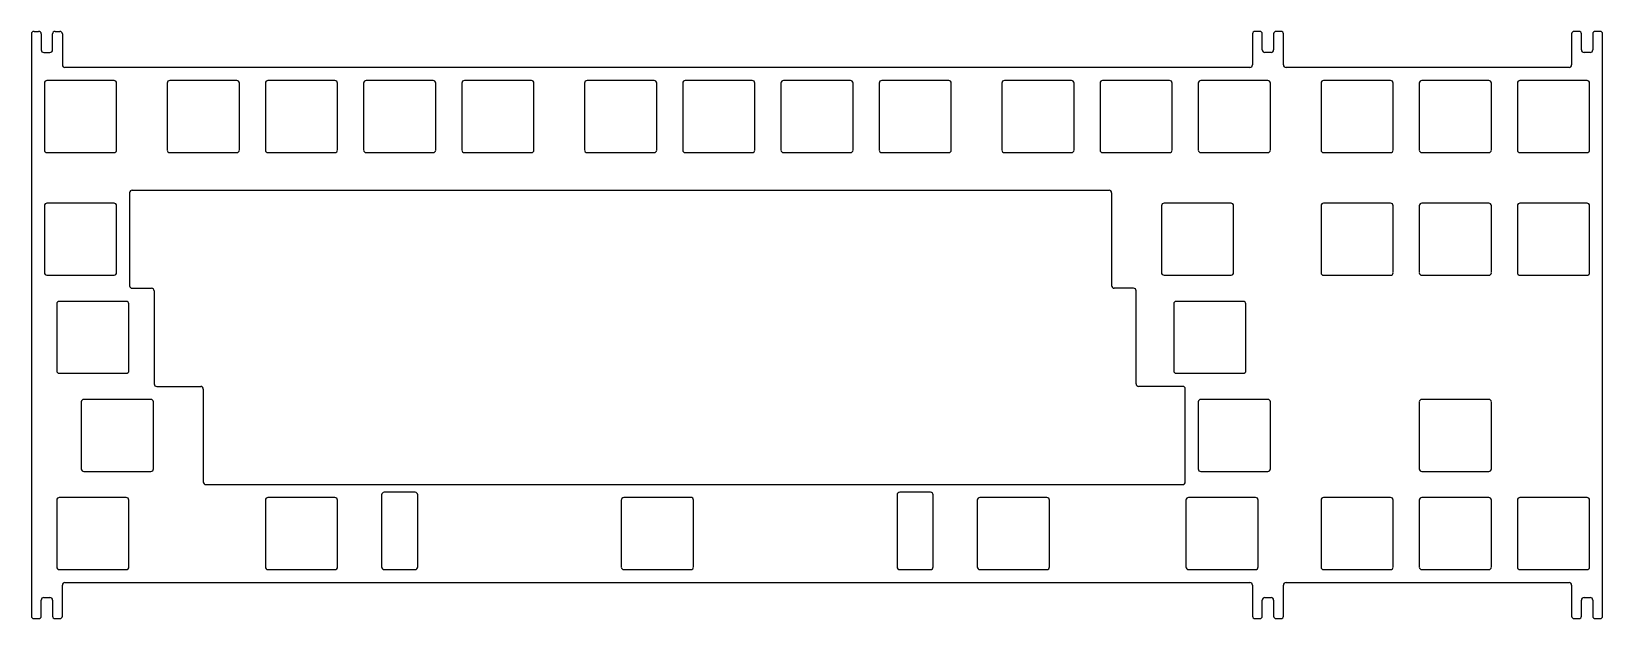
# Model space of a CAD drawing. Extents: x -152 to 152, y -57 to 57.
import ezdxf

# ---------------------------------------------------------------- set-up
doc = ezdxf.new("R2010")
doc.units = 0
doc.header["$MEASUREMENT"] = 0
doc.layers.add('VISIBLE', color=7, linetype='CONTINUOUS')

msp = doc.modelspace()

# ---------------------------------------------------------------- linework, layer by layer
at = {"layer": 'VISIBLE'}
for p, q in [((-152.4, 56.51), (-152.4, -56.51)), ((-151.9, 57.01), (-151, 57.01)), ((-150.5, 56.51), (-150.5, 53.41)), ((-148.3, 53.41), (-148.3, 56.51)), ((-147.8, 57.01), (-146.9, 57.01)), ((-146.4, 56.51), (-146.4, 50.51)), ((84.49, 56.51), (84.49, 50.51)), ((85.89, 57.01), (84.99, 57.01)), ((86.39, 53.41), (86.39, 56.51)), ((88.59, 56.51), (88.59, 53.41)), ((89.99, 57.01), (89.09, 57.01)), ((90.49, 50.51), (90.49, 56.51)), ((146.4, 56.51), (146.4, 50.51)), ((147.8, 57.01), (146.9, 57.01)), ((148.3, 53.41), (148.3, 56.51)), ((150.5, 56.51), (150.5, 53.41)), ((151.9, 57.01), (151, 57.01)), ((152.4, -56.51), (152.4, 56.51)), ((-150, 52.91), (-148.8, 52.91)), ((88.09, 52.91), (86.89, 52.91)), ((150, 52.91), (148.8, 52.91)), ((83.99, 50.01), (-145.9, 50.01)), ((145.9, 50.01), (90.99, 50.01)), ((-149.88, 46.96), (-149.88, 33.98)), ((-136.38, 47.46), (-149.38, 47.46)), ((-135.88, 33.98), (-135.88, 46.96)), ((-126.06, 46.96), (-126.06, 33.98)), ((-112.56, 47.46), (-125.56, 47.46)), ((-112.06, 33.98), (-112.06, 46.96)), ((-107.01, 46.96), (-107.01, 33.98)), ((-93.51, 47.46), (-106.51, 47.46)), ((-93.01, 33.98), (-93.01, 46.96)), ((-87.96, 46.96), (-87.96, 33.98)), ((-74.46, 47.46), (-87.46, 47.46)), ((-73.96, 33.98), (-73.96, 46.96)), ((-68.91, 46.96), (-68.91, 33.98)), ((-55.41, 47.46), (-68.41, 47.46)), ((-54.91, 33.98), (-54.91, 46.96)), ((-45.1, 46.96), (-45.1, 33.98)), ((-31.6, 47.46), (-44.6, 47.46)), ((-31.1, 33.98), (-31.1, 46.96)), ((-26.05, 46.96), (-26.05, 33.98)), ((-12.55, 47.46), (-25.55, 47.46)), ((-12.05, 33.98), (-12.05, 46.96)), ((-7, 46.96), (-7, 33.98)), ((6.5, 47.46), (-6.5, 47.46)), ((7, 33.98), (7, 46.96)), ((12.05, 46.96), (12.05, 33.98)), ((25.55, 47.46), (12.55, 47.46)), ((26.05, 33.98), (26.05, 46.96)), ((35.86, 46.96), (35.86, 33.98)), ((49.36, 47.46), (36.36, 47.46)), ((49.86, 33.98), (49.86, 46.96)), ((54.91, 46.96), (54.91, 33.98)), ((68.41, 47.46), (55.41, 47.46)), ((68.91, 33.98), (68.91, 46.96)), ((73.96, 46.96), (73.96, 33.98)), ((87.46, 47.46), (74.46, 47.46)), ((87.96, 33.98), (87.96, 46.96)), ((97.78, 46.96), (97.78, 33.98)), ((111.28, 47.46), (98.28, 47.46)), ((111.78, 33.98), (111.78, 46.96)), ((116.83, 46.96), (116.83, 33.98)), ((130.32, 47.46), (117.33, 47.46)), ((130.82, 33.98), (130.82, 46.96)), ((135.88, 46.96), (135.88, 33.98)), ((149.38, 47.46), (136.38, 47.46)), ((149.88, 33.98), (149.88, 46.96)), ((-149.38, 33.48), (-136.38, 33.48)), ((-125.56, 33.48), (-112.56, 33.48)), ((-106.51, 33.48), (-93.51, 33.48)), ((-87.46, 33.48), (-74.46, 33.48)), ((-68.41, 33.48), (-55.41, 33.48)), ((-44.6, 33.48), (-31.6, 33.48)), ((-25.55, 33.48), (-12.55, 33.48)), ((-6.5, 33.48), (6.5, 33.48)), ((12.55, 33.48), (25.55, 33.48)), ((36.36, 33.48), (49.36, 33.48)), ((55.41, 33.48), (68.41, 33.48)), ((74.46, 33.48), (87.46, 33.48)), ((98.28, 33.48), (111.28, 33.48)), ((117.33, 33.48), (130.32, 33.48)), ((136.38, 33.48), (149.38, 33.48)), ((-133.35, 25.67), (-133.35, 7.62)), ((-132.85, 26.17), (56.65, 26.17)), ((57.15, 25.67), (57.15, 7.64)), ((-149.88, 23.17), (-149.88, 10.17)), ((-136.38, 23.64), (-149.38, 23.64)), ((-135.88, 10.17), (-135.88, 23.17)), ((66.82, 23.17), (66.82, 10.17)), ((80.32, 23.64), (67.32, 23.64)), ((80.82, 10.17), (80.82, 23.17)), ((97.78, 23.14), (97.78, 10.17)), ((111.28, 23.64), (98.28, 23.64)), ((111.78, 10.17), (111.78, 23.14)), ((116.83, 23.14), (116.83, 10.17)), ((130.32, 23.64), (117.33, 23.64)), ((130.82, 10.17), (130.82, 23.14)), ((135.88, 23.14), (135.88, 10.17)), ((149.38, 23.64), (136.38, 23.64)), ((149.88, 10.17), (149.88, 23.14)), ((-149.38, 9.67), (-136.38, 9.67)), ((67.32, 9.67), (80.32, 9.67)), ((98.28, 9.67), (111.28, 9.67)), ((117.33, 9.67), (130.32, 9.67)), ((136.38, 9.67), (149.38, 9.67)), ((-132.85, 7.12), (-129.09, 7.12)), ((-128.59, 6.62), (-128.59, -11.43)), ((61.41, 7.14), (57.65, 7.14)), ((61.91, -11.41), (61.91, 6.64)), ((-147.49, 4.12), (-147.49, -8.88)), ((-133.99, 4.59), (-146.99, 4.59)), ((-133.49, -8.88), (-133.49, 4.12)), ((69.2, 4.12), (69.2, -8.88)), ((82.7, 4.59), (69.7, 4.59)), ((83.2, -8.88), (83.2, 4.12)), ((-146.99, -9.38), (-133.99, -9.38)), ((-128.09, -11.93), (-119.56, -11.93)), ((70.94, -11.91), (62.41, -11.91)), ((69.7, -9.38), (82.7, -9.38)), ((-142.73, -14.93), (-142.73, -27.93)), ((-129.23, -14.46), (-142.23, -14.46)), ((-128.73, -27.93), (-128.73, -14.93)), ((-119.06, -12.43), (-119.06, -30.48)), ((71.44, -30.48), (71.44, -12.41)), ((73.96, -14.93), (73.96, -27.93)), ((87.46, -14.46), (74.46, -14.46)), ((87.96, -27.93), (87.96, -14.93)), ((116.83, -14.96), (116.83, -27.93)), ((130.32, -14.46), (117.33, -14.46)), ((130.82, -27.93), (130.82, -14.96)), ((-142.23, -28.43), (-129.23, -28.43)), ((74.46, -28.43), (87.46, -28.43)), ((117.33, -28.43), (130.32, -28.43)), ((-133.99, -33.51), (-146.99, -33.51)), ((-118.56, -30.98), (70.94, -30.98)), ((-93.51, -33.51), (-106.51, -33.51)), ((-84.46, -32.98), (-84.46, -46.98)), ((-77.96, -32.48), (-83.96, -32.48)), ((-77.46, -46.98), (-77.46, -32.98)), ((-24.46, -33.48), (-37.46, -33.48)), ((15.54, -32.98), (15.54, -46.98)), ((22.04, -32.48), (16.04, -32.48)), ((22.54, -46.98), (22.54, -32.98)), ((44.6, -33.51), (31.6, -33.51)), ((85.08, -33.51), (72.08, -33.51)), ((111.28, -33.51), (98.28, -33.51)), ((130.32, -33.51), (117.33, -33.51)), ((149.38, -33.51), (136.38, -33.51)), ((-147.49, -33.98), (-147.49, -46.98)), ((-133.49, -46.98), (-133.49, -33.98)), ((-107.01, -33.98), (-107.01, -46.98)), ((-93.01, -46.98), (-93.01, -33.98)), ((-37.96, -34.01), (-37.96, -46.98)), ((-37.87, -33.71), (-37.86, -33.71)), ((-23.96, -46.98), (-23.96, -34.01)), ((31.1, -33.98), (31.1, -46.98)), ((45.1, -46.98), (45.1, -33.98)), ((71.58, -33.98), (71.58, -46.98)), ((85.58, -46.98), (85.58, -33.98)), ((97.78, -34.01), (97.78, -46.98)), ((111.78, -46.98), (111.78, -34.01)), ((116.83, -34.01), (116.83, -46.98)), ((130.82, -46.98), (130.82, -34.01)), ((135.88, -34.01), (135.88, -46.98)), ((149.88, -46.98), (149.88, -34.01)), ((-146.99, -47.48), (-133.99, -47.48)), ((-106.51, -47.48), (-93.51, -47.48)), ((-83.96, -47.48), (-77.96, -47.48)), ((-37.46, -47.48), (-24.46, -47.48)), ((16.04, -47.48), (22.04, -47.48)), ((31.6, -47.48), (44.6, -47.48)), ((72.08, -47.48), (85.08, -47.48)), ((98.28, -47.48), (111.28, -47.48)), ((117.33, -47.48), (130.32, -47.48)), ((136.38, -47.48), (149.38, -47.48)), ((-146.4, -56.51), (-146.4, -50.51)), ((-145.9, -50.01), (83.99, -50.01)), ((84.49, -50.51), (84.49, -56.51)), ((90.49, -56.51), (90.49, -50.51)), ((90.99, -50.01), (145.9, -50.01)), ((146.4, -50.51), (146.4, -56.51)), ((-150.5, -56.51), (-150.5, -53.41)), ((-150, -52.91), (-148.8, -52.91)), ((-148.3, -53.41), (-148.3, -56.51)), ((86.39, -56.51), (86.39, -53.41)), ((86.89, -52.91), (88.09, -52.91)), ((88.59, -53.41), (88.59, -56.51)), ((148.3, -56.51), (148.3, -53.41)), ((148.8, -52.91), (150, -52.91)), ((150.5, -53.41), (150.5, -56.51)), ((-151.9, -57.01), (-151, -57.01)), ((-147.8, -57.01), (-146.9, -57.01)), ((84.99, -57.01), (85.89, -57.01)), ((89.09, -57.01), (89.99, -57.01)), ((146.9, -57.01), (147.8, -57.01)), ((151, -57.01), (151.9, -57.01))]:
    msp.add_line(p, q, dxfattribs=at)
at = {"layer": 'VISIBLE', "flags": 128}
msp.add_lwpolyline([(-37.86, -33.71), (-37.93, -33.85), (-37.96, -33.98)], dxfattribs=at)
at = {"layer": 'VISIBLE'}
for centre, start, end in [((-151.9, 56.51), 90, 180), ((-151, 56.51), 0, 90), ((-147.8, 56.51), 90, 180), ((-146.9, 56.51), 0, 90), ((84.99, 56.51), 90, 180), ((85.89, 56.51), 0, 90), ((89.09, 56.51), 90, 180), ((89.99, 56.51), 0, 90), ((146.9, 56.51), 90, 180), ((147.8, 56.51), 0, 90), ((151, 56.51), 90, 180), ((151.9, 56.51), 0, 90), ((-150, 53.41), 180, 270), ((-148.8, 53.41), 270, 0), ((86.89, 53.41), 180, 270), ((88.09, 53.41), 270, 0), ((148.8, 53.41), 180, 270), ((150, 53.41), 270, 0), ((-145.9, 50.51), 180, 270), ((83.99, 50.51), 270, 0), ((90.99, 50.51), 180, 270), ((145.9, 50.51), 270, 0), ((-149.38, 46.96), 90, 177.1392), ((-136.38, 46.96), 2.8608, 90), ((-125.56, 46.96), 90, 177.1392), ((-112.56, 46.96), 2.8608, 90), ((-106.51, 46.96), 90, 177.1392), ((-93.51, 46.96), 2.8608, 90), ((-87.46, 46.96), 90, 177.1392), ((-74.46, 46.96), 2.8608, 90), ((-68.41, 46.96), 90, 177.1392), ((-55.41, 46.96), 2.8608, 90), ((-44.6, 46.96), 90, 177.1392), ((-31.6, 46.96), 2.8608, 90), ((-25.55, 46.96), 90, 177.1392), ((-12.55, 46.96), 2.8608, 90), ((-6.5, 46.96), 90, 177.1392), ((6.5, 46.96), 2.8608, 90), ((12.55, 46.96), 90, 177.1392), ((25.55, 46.96), 2.8608, 90), ((36.36, 46.96), 90, 177.1392), ((49.36, 46.96), 2.8608, 90), ((55.41, 46.96), 90, 177.1392), ((68.41, 46.96), 2.8608, 90), ((74.46, 46.96), 90, 177.1392), ((87.46, 46.96), 2.8608, 90), ((98.28, 46.96), 90, 177.1392), ((111.28, 46.96), 2.8608, 90), ((117.33, 46.96), 90, 177.1392), ((130.32, 46.96), 2.8608, 90), ((136.38, 46.96), 90, 177.1392), ((149.38, 46.96), 2.8608, 90), ((-149.38, 33.98), 182.8624, 270), ((-136.38, 33.98), 270, 357.1376), ((-125.56, 33.98), 182.8624, 270), ((-112.56, 33.98), 270, 357.1376), ((-106.51, 33.98), 182.8624, 270), ((-93.51, 33.98), 270, 357.1376), ((-87.46, 33.98), 182.8624, 270), ((-74.46, 33.98), 270, 357.1376), ((-68.41, 33.98), 182.8624, 270), ((-55.41, 33.98), 270, 357.1376), ((-44.6, 33.98), 182.8624, 270), ((-31.6, 33.98), 270, 357.1376), ((-25.55, 33.98), 182.8624, 270), ((-12.55, 33.98), 270, 357.1376), ((-6.5, 33.98), 182.8624, 270), ((6.5, 33.98), 270, 357.1376), ((12.55, 33.98), 182.8624, 270), ((25.55, 33.98), 270, 357.1376), ((36.36, 33.98), 182.8624, 270), ((49.36, 33.98), 270, 357.1376), ((55.41, 33.98), 182.8624, 270), ((68.41, 33.98), 270, 357.1376), ((74.46, 33.98), 182.8624, 270), ((87.46, 33.98), 270, 357.1376), ((98.28, 33.98), 182.8624, 270), ((111.28, 33.98), 270, 357.1376), ((117.33, 33.98), 182.8624, 270), ((130.32, 33.98), 270, 357.1376), ((136.38, 33.98), 182.8624, 270), ((149.38, 33.98), 270, 357.1376), ((-132.85, 25.67), 90, 180), ((56.65, 25.67), 0, 90), ((-149.38, 23.14), 90, 177.1392), ((-136.38, 23.14), 2.8608, 90), ((67.32, 23.14), 90, 177.1392), ((80.32, 23.14), 2.8608, 90), ((98.28, 23.14), 90, 177.1392), ((111.28, 23.14), 2.8608, 90), ((117.33, 23.14), 90, 177.1392), ((130.32, 23.14), 2.8608, 90), ((136.38, 23.14), 90, 177.1392), ((149.38, 23.14), 2.8608, 90), ((-149.38, 10.17), 180, 270), ((-136.38, 10.17), 270, 0), ((67.32, 10.17), 180, 270), ((80.32, 10.17), 270, 0), ((98.28, 10.17), 182.8624, 270), ((111.28, 10.17), 270, 357.1376), ((117.33, 10.17), 182.8624, 270), ((130.32, 10.17), 270, 357.1376), ((136.38, 10.17), 182.8624, 270), ((149.38, 10.17), 270, 357.1376), ((-132.85, 7.62), 180, 270), ((-129.09, 6.62), 0, 90), ((57.65, 7.64), 180, 270), ((61.41, 6.64), 0, 90), ((-146.99, 4.09), 90, 177.1392), ((-133.99, 4.09), 2.8608, 90), ((69.7, 4.09), 90, 177.1392), ((82.7, 4.09), 2.8608, 90), ((-146.99, -8.88), 180, 270), ((-133.99, -8.88), 270, 0), ((69.7, -8.88), 180, 270), ((82.7, -8.88), 270, 0), ((-128.09, -11.43), 180, 270), ((-119.56, -12.43), 0, 90), ((62.41, -11.41), 180, 270), ((70.94, -12.41), 0, 90), ((-142.23, -14.96), 90, 177.1392), ((-129.23, -14.96), 2.8608, 90), ((74.46, -14.96), 90, 177.1392), ((87.46, -14.96), 2.8608, 90), ((117.33, -14.96), 90, 177.1392), ((130.32, -14.96), 2.8608, 90), ((-142.23, -27.93), 180, 270), ((-129.23, -27.93), 270, 0), ((74.46, -27.93), 180, 270), ((87.46, -27.93), 270, 0), ((117.33, -27.93), 182.8624, 270), ((130.32, -27.93), 270, 357.1376), ((-146.99, -34.01), 90, 177.1392), ((-133.99, -34.01), 2.8608, 90), ((-118.56, -30.48), 180, 270), ((-106.51, -34.01), 90, 177.1392), ((-93.51, -34.01), 2.8608, 90), ((-83.96, -32.98), 90, 180), ((-77.96, -32.98), 0, 90), ((-37.46, -33.98), 90, 146.633), ((-24.46, -33.98), 0, 90), ((16.04, -32.98), 90, 180), ((22.04, -32.98), 0, 90), ((31.6, -34.01), 90, 177.1392), ((44.6, -34.01), 2.8608, 90), ((70.94, -30.48), 270, 0), ((72.08, -34.01), 90, 177.1392), ((85.08, -34.01), 2.8608, 90), ((98.28, -34.01), 90, 177.1392), ((111.28, -34.01), 2.8608, 90), ((117.33, -34.01), 90, 177.1392), ((130.32, -34.01), 2.8608, 90), ((136.38, -34.01), 90, 177.1392), ((149.38, -34.01), 2.8608, 90), ((-146.99, -46.98), 180, 270), ((-133.99, -46.98), 270, 0), ((-106.51, -46.98), 180, 270), ((-93.51, -46.98), 270, 0), ((-83.96, -46.98), 180, 270), ((-77.96, -46.98), 270, 0), ((-37.46, -46.98), 182.8628, 270), ((-24.46, -46.98), 270, 357.1372), ((16.04, -46.98), 180, 270), ((22.04, -46.98), 270, 0), ((31.6, -46.98), 180, 270), ((44.6, -46.98), 270, 0), ((72.08, -46.98), 180, 270), ((85.08, -46.98), 270, 0), ((98.28, -46.98), 182.8624, 270), ((111.28, -46.98), 270, 357.1376), ((117.33, -46.98), 182.8624, 270), ((130.32, -46.98), 270, 357.1376), ((136.38, -46.98), 182.8624, 270), ((149.38, -46.98), 270, 357.1376), ((-145.9, -50.51), 90, 180), ((83.99, -50.51), 0, 90), ((90.99, -50.51), 90, 180), ((145.9, -50.51), 0, 90), ((-150, -53.41), 90, 180), ((-148.8, -53.41), 0, 90), ((86.89, -53.41), 90, 180), ((88.09, -53.41), 0, 90), ((148.8, -53.41), 90, 180), ((150, -53.41), 0, 90), ((-151.9, -56.51), 180, 270), ((-151, -56.51), 270, 0), ((-147.8, -56.51), 180, 270), ((-146.9, -56.51), 270, 0), ((84.99, -56.51), 180, 270), ((85.89, -56.51), 270, 0), ((89.09, -56.51), 180, 270), ((89.99, -56.51), 270, 0), ((146.9, -56.51), 180, 270), ((147.8, -56.51), 270, 0), ((151, -56.51), 180, 270), ((151.9, -56.51), 270, 0)]:
    msp.add_arc(centre, 0.5, start, end, dxfattribs=at)

doc.saveas('drawing.dxf')
